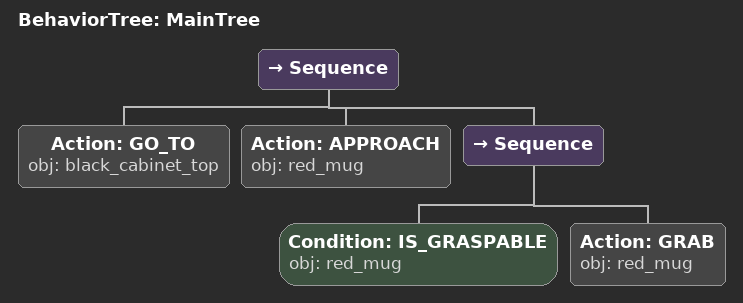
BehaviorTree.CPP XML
<root main_tree_to_execute="MainTree">
  <BehaviorTree ID="MainTree">
    <Sequence>
      <!-- Go to black_cabinet_top -->
      <Action ID="GO_TO" obj="black_cabinet_top" />
      <!-- Approach red_mug -->
      <Action ID="APPROACH" obj="red_mug" />
      <Sequence>
        <!-- Check red_mug is graspable before GRASP -->
        <Condition ID="IS_GRASPABLE" obj="red_mug" />
        <!-- Grasp red_mug -->
        <Action ID="GRAB" obj="red_mug" />
      </Sequence>
    </Sequence>
  </BehaviorTree>
</root>
